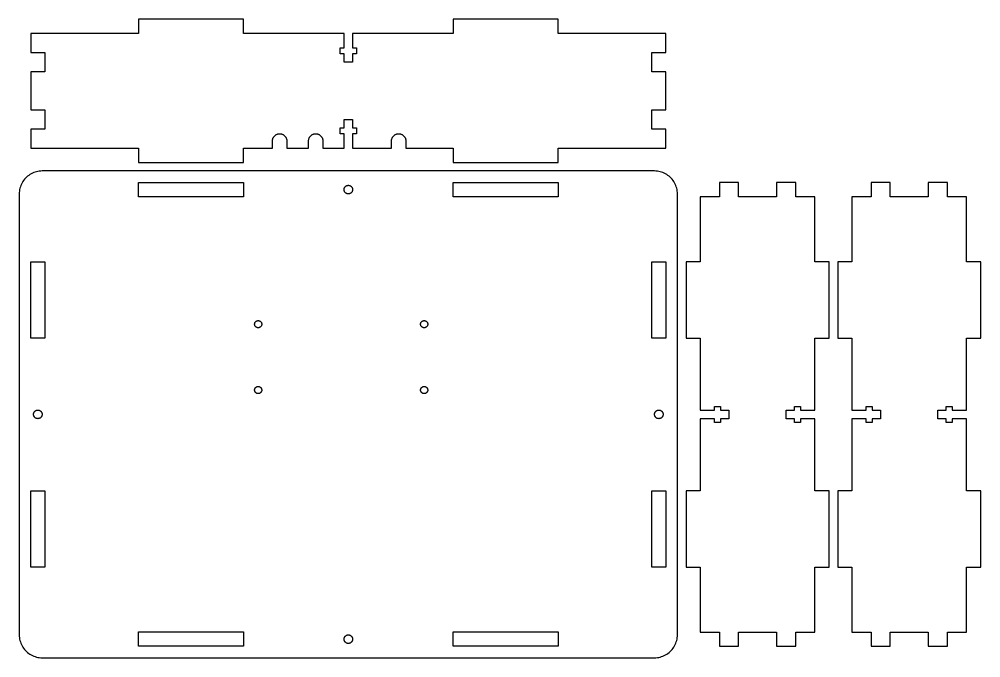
# Model space of a CAD drawing. Header units: metres. Extents: x 0 to 569, y 0 to 223.
# Drawn here: x 233 to 569, y 0 to 223 of the extents above; entities that cross this region are included whole.
import ezdxf

# ---------------------------------------------------------------- set-up
doc = ezdxf.new("R2010")
doc.units = ezdxf.units.M

msp = doc.modelspace()

# ---------------------------------------------------------------- linework, layer by layer
for p, q in [((311.333, 223), (274.667, 223)), ((274.667, 223), (274.667, 218.01)), ((311.333, 218.01), (311.333, 223)), ((421.333, 223), (384.667, 223)), ((384.667, 223), (384.667, 218.01)), ((421.333, 218.01), (421.333, 223)), ((274.667, 218.01), (237, 218.01)), ((237, 218.01), (237, 211.333)), ((346.5, 218.01), (311.333, 218.01)), ((346.5, 213), (346.5, 218.01)), ((384.667, 218.01), (349.5, 218.01)), ((349.5, 218.01), (349.5, 213)), ((459, 218.01), (421.333, 218.01)), ((459, 211.333), (459, 218.01)), ((345.2, 210.9), (345.2, 213)), ((345.2, 213), (346.5, 213)), ((349.5, 213), (350.8, 213)), ((350.8, 213), (350.8, 210.9)), ((237, 211.333), (241.99, 211.333)), ((241.99, 211.333), (241.99, 204.667)), ((346.5, 210.9), (345.2, 210.9)), ((346.5, 208), (346.5, 210.9)), ((350.8, 210.9), (349.5, 210.9)), ((349.5, 210.9), (349.5, 208)), ((454.01, 204.667), (454.01, 211.333)), ((454.01, 211.333), (459, 211.333)), ((349.5, 208), (346.5, 208)), ((241.99, 204.667), (237, 204.667)), ((237, 204.667), (237, 191.333)), ((459, 204.667), (454.01, 204.667)), ((459, 191.333), (459, 204.667)), ((237, 191.333), (241.99, 191.333)), ((241.99, 191.333), (241.99, 184.667)), ((454.01, 184.667), (454.01, 191.333)), ((454.01, 191.333), (459, 191.333)), ((345.2, 183), (345.2, 185.1)), ((345.2, 185.1), (346.5, 185.1)), ((346.5, 185.1), (346.5, 188)), ((346.5, 188), (349.5, 188)), ((349.5, 188), (349.5, 185.1)), ((349.5, 185.1), (350.8, 185.1)), ((350.8, 185.1), (350.8, 183)), ((241.99, 184.667), (237, 184.667)), ((237, 184.667), (237, 177.99)), ((321.676, 181.42), (321.738, 181.564)), ((321.738, 181.564), (321.809, 181.704)), ((321.809, 181.704), (321.889, 181.84)), ((321.889, 181.84), (321.977, 181.969)), ((321.977, 181.969), (322.074, 182.094)), ((322.074, 182.094), (322.178, 182.211)), ((322.178, 182.211), (322.289, 182.322)), ((322.289, 182.322), (322.406, 182.426)), ((322.406, 182.426), (322.531, 182.523)), ((322.531, 182.523), (322.66, 182.611)), ((322.66, 182.611), (322.796, 182.691)), ((322.796, 182.691), (322.936, 182.762)), ((322.936, 182.762), (323.08, 182.824)), ((323.08, 182.824), (323.227, 182.878)), ((323.227, 182.878), (323.378, 182.921)), ((323.378, 182.921), (323.532, 182.956)), ((323.532, 182.956), (323.687, 182.98)), ((323.687, 182.98), (323.843, 182.995)), ((323.843, 182.995), (324, 183)), ((324, 183), (324.157, 182.995)), ((324.157, 182.995), (324.313, 182.98)), ((324.313, 182.98), (324.468, 182.956)), ((324.468, 182.956), (324.622, 182.921)), ((324.622, 182.921), (324.773, 182.878)), ((324.773, 182.878), (324.92, 182.824)), ((324.92, 182.824), (325.064, 182.762)), ((325.064, 182.762), (325.204, 182.691)), ((325.204, 182.691), (325.34, 182.611)), ((325.34, 182.611), (325.469, 182.523)), ((325.469, 182.523), (325.594, 182.426)), ((325.594, 182.426), (325.711, 182.322)), ((325.711, 182.322), (325.822, 182.211)), ((325.822, 182.211), (325.926, 182.094)), ((325.926, 182.094), (326.023, 181.969)), ((326.023, 181.969), (326.111, 181.84)), ((326.111, 181.84), (326.191, 181.704)), ((326.191, 181.704), (326.262, 181.564)), ((326.262, 181.564), (326.324, 181.42)), ((334.276, 181.42), (334.338, 181.564)), ((334.338, 181.564), (334.409, 181.704)), ((334.409, 181.704), (334.489, 181.84)), ((334.489, 181.84), (334.577, 181.969)), ((334.577, 181.969), (334.674, 182.094)), ((334.674, 182.094), (334.778, 182.211)), ((334.778, 182.211), (334.889, 182.322)), ((334.889, 182.322), (335.006, 182.426)), ((335.006, 182.426), (335.131, 182.523)), ((335.131, 182.523), (335.26, 182.611)), ((335.26, 182.611), (335.396, 182.691)), ((335.396, 182.691), (335.536, 182.762)), ((335.536, 182.762), (335.68, 182.824)), ((335.68, 182.824), (335.827, 182.878)), ((335.827, 182.878), (335.978, 182.921)), ((335.978, 182.921), (336.132, 182.956)), ((336.132, 182.956), (336.287, 182.98)), ((336.287, 182.98), (336.443, 182.995)), ((336.443, 182.995), (336.6, 183)), ((336.6, 183), (336.757, 182.995)), ((336.757, 182.995), (336.913, 182.98)), ((336.913, 182.98), (337.068, 182.956)), ((337.068, 182.956), (337.222, 182.921)), ((337.222, 182.921), (337.373, 182.878)), ((337.373, 182.878), (337.52, 182.824)), ((337.52, 182.824), (337.664, 182.762)), ((337.664, 182.762), (337.804, 182.691)), ((337.804, 182.691), (337.94, 182.611)), ((337.94, 182.611), (338.069, 182.523)), ((338.069, 182.523), (338.194, 182.426)), ((338.194, 182.426), (338.311, 182.322)), ((338.311, 182.322), (338.422, 182.211)), ((338.422, 182.211), (338.526, 182.094)), ((338.526, 182.094), (338.623, 181.969)), ((338.623, 181.969), (338.711, 181.84)), ((338.711, 181.84), (338.791, 181.704)), ((338.791, 181.704), (338.862, 181.564)), ((338.862, 181.564), (338.924, 181.42)), ((346.5, 183), (345.2, 183)), ((346.5, 177.99), (346.5, 183)), ((350.8, 183), (349.5, 183)), ((349.5, 183), (349.5, 177.99)), ((363.276, 181.42), (363.338, 181.564)), ((363.338, 181.564), (363.409, 181.704)), ((363.409, 181.704), (363.489, 181.84)), ((363.489, 181.84), (363.577, 181.969)), ((363.577, 181.969), (363.674, 182.094)), ((363.674, 182.094), (363.778, 182.211)), ((363.778, 182.211), (363.889, 182.322)), ((363.889, 182.322), (364.006, 182.426)), ((364.006, 182.426), (364.131, 182.523)), ((364.131, 182.523), (364.26, 182.611)), ((364.26, 182.611), (364.396, 182.691)), ((364.396, 182.691), (364.536, 182.762)), ((364.536, 182.762), (364.68, 182.824)), ((364.68, 182.824), (364.827, 182.878)), ((364.827, 182.878), (364.978, 182.921)), ((364.978, 182.921), (365.132, 182.956)), ((365.132, 182.956), (365.287, 182.98)), ((365.287, 182.98), (365.443, 182.995)), ((365.443, 182.995), (365.6, 183)), ((365.6, 183), (365.757, 182.995)), ((365.757, 182.995), (365.913, 182.98)), ((365.913, 182.98), (366.068, 182.956)), ((366.068, 182.956), (366.222, 182.921)), ((366.222, 182.921), (366.373, 182.878)), ((366.373, 182.878), (366.52, 182.824)), ((366.52, 182.824), (366.664, 182.762)), ((366.664, 182.762), (366.804, 182.691)), ((366.804, 182.691), (366.94, 182.611)), ((366.94, 182.611), (367.069, 182.523)), ((367.069, 182.523), (367.194, 182.426)), ((367.194, 182.426), (367.311, 182.322)), ((367.311, 182.322), (367.422, 182.211)), ((367.422, 182.211), (367.526, 182.094)), ((367.526, 182.094), (367.623, 181.969)), ((367.623, 181.969), (367.711, 181.84)), ((367.711, 181.84), (367.791, 181.704)), ((367.791, 181.704), (367.862, 181.564)), ((367.862, 181.564), (367.924, 181.42)), ((459, 184.667), (454.01, 184.667)), ((459, 177.99), (459, 184.667)), ((321.5, 180.5), (321.505, 180.657)), ((321.5, 177.99), (321.5, 180.5)), ((321.505, 180.657), (321.52, 180.813)), ((321.52, 180.813), (321.544, 180.968)), ((321.544, 180.968), (321.579, 181.122)), ((321.579, 181.122), (321.622, 181.273)), ((321.622, 181.273), (321.676, 181.42)), ((326.324, 181.42), (326.378, 181.273)), ((326.378, 181.273), (326.421, 181.122)), ((326.421, 181.122), (326.456, 180.968)), ((326.456, 180.968), (326.48, 180.813)), ((326.48, 180.813), (326.495, 180.657)), ((326.495, 180.657), (326.5, 180.5)), ((326.5, 180.5), (326.5, 177.99)), ((334.1, 180.5), (334.105, 180.657)), ((334.1, 177.99), (334.1, 180.5)), ((334.105, 180.657), (334.12, 180.813)), ((334.12, 180.813), (334.144, 180.968)), ((334.144, 180.968), (334.179, 181.122)), ((334.179, 181.122), (334.222, 181.273)), ((334.222, 181.273), (334.276, 181.42)), ((338.924, 181.42), (338.978, 181.273)), ((338.978, 181.273), (339.021, 181.122)), ((339.021, 181.122), (339.056, 180.968)), ((339.056, 180.968), (339.08, 180.813)), ((339.08, 180.813), (339.095, 180.657)), ((339.095, 180.657), (339.1, 180.5)), ((339.1, 180.5), (339.1, 177.99)), ((363.1, 180.5), (363.105, 180.657)), ((363.1, 177.99), (363.1, 180.5)), ((363.105, 180.657), (363.12, 180.813)), ((363.12, 180.813), (363.144, 180.968)), ((363.144, 180.968), (363.179, 181.122)), ((363.179, 181.122), (363.222, 181.273)), ((363.222, 181.273), (363.276, 181.42)), ((367.924, 181.42), (367.978, 181.273)), ((367.978, 181.273), (368.021, 181.122)), ((368.021, 181.122), (368.056, 180.968)), ((368.056, 180.968), (368.08, 180.813)), ((368.08, 180.813), (368.095, 180.657)), ((368.095, 180.657), (368.1, 180.5)), ((368.1, 180.5), (368.1, 177.99)), ((237, 177.99), (274.667, 177.99)), ((274.667, 177.99), (274.667, 173)), ((311.333, 177.99), (321.5, 177.99)), ((311.333, 173), (311.333, 177.99)), ((326.5, 177.99), (334.1, 177.99)), ((339.1, 177.99), (346.5, 177.99)), ((349.5, 177.99), (363.1, 177.99)), ((368.1, 177.99), (384.667, 177.99)), ((384.667, 177.99), (384.667, 173)), ((421.333, 173), (421.333, 177.99)), ((421.333, 177.99), (459, 177.99)), ((274.667, 173), (311.333, 173)), ((384.667, 173), (421.333, 173)), ((235.901, 168.164), (235.524, 167.832)), ((236.298, 168.472), (235.901, 168.164)), ((236.713, 168.755), (236.298, 168.472)), ((237.146, 169.01), (236.713, 168.755)), ((237.594, 169.239), (237.146, 169.01)), ((238.055, 169.438), (237.594, 169.239)), ((238.528, 169.608), (238.055, 169.438)), ((239.01, 169.749), (238.528, 169.608)), ((239.501, 169.858), (239.01, 169.749)), ((239.997, 169.937), (239.501, 169.858)), ((240.498, 169.984), (239.997, 169.937)), ((241, 170), (240.498, 169.984)), ((455, 170), (241, 170)), ((455.502, 169.984), (455, 170)), ((456.003, 169.937), (455.502, 169.984)), ((456.499, 169.858), (456.003, 169.937)), ((456.99, 169.749), (456.499, 169.858)), ((457.472, 169.608), (456.99, 169.749)), ((457.945, 169.438), (457.472, 169.608)), ((458.406, 169.239), (457.945, 169.438)), ((458.854, 169.01), (458.406, 169.239)), ((459.287, 168.755), (458.854, 169.01)), ((459.702, 168.472), (459.287, 168.755)), ((460.099, 168.164), (459.702, 168.472)), ((460.476, 167.832), (460.099, 168.164)), ((233.562, 164.945), (233.392, 164.472)), ((233.761, 165.406), (233.562, 164.945)), ((233.99, 165.854), (233.761, 165.406)), ((234.245, 166.287), (233.99, 165.854)), ((234.528, 166.702), (234.245, 166.287)), ((234.836, 167.099), (234.528, 166.702)), ((235.168, 167.476), (234.836, 167.099)), ((235.524, 167.832), (235.168, 167.476)), ((274.667, 161), (274.667, 166)), ((274.667, 166), (311.333, 166)), ((311.333, 166), (311.333, 161)), ((346.973, 164.593), (347.044, 164.656)), ((347.044, 164.656), (347.118, 164.714)), ((347.118, 164.714), (347.196, 164.766)), ((347.196, 164.766), (347.277, 164.814)), ((347.277, 164.814), (347.361, 164.857)), ((347.361, 164.857), (347.448, 164.895)), ((347.448, 164.895), (347.536, 164.927)), ((347.536, 164.927), (347.627, 164.953)), ((347.627, 164.953), (347.719, 164.973)), ((347.719, 164.973), (347.812, 164.988)), ((347.812, 164.988), (347.906, 164.997)), ((347.906, 164.997), (348, 165)), ((348, 165), (348.094, 164.997)), ((348.094, 164.997), (348.188, 164.988)), ((348.188, 164.988), (348.281, 164.973)), ((348.281, 164.973), (348.373, 164.953)), ((348.373, 164.953), (348.464, 164.927)), ((348.464, 164.927), (348.552, 164.895)), ((348.552, 164.895), (348.639, 164.857)), ((348.639, 164.857), (348.723, 164.814)), ((348.723, 164.814), (348.804, 164.766)), ((348.804, 164.766), (348.882, 164.714)), ((348.882, 164.714), (348.956, 164.656)), ((348.956, 164.656), (349.027, 164.593)), ((384.667, 161), (384.667, 166)), ((384.667, 166), (421.333, 166)), ((421.333, 166), (421.333, 161)), ((460.832, 167.476), (460.476, 167.832)), ((461.164, 167.099), (460.832, 167.476)), ((461.472, 166.702), (461.164, 167.099)), ((461.755, 166.287), (461.472, 166.702)), ((462.01, 165.854), (461.755, 166.287)), ((462.239, 165.406), (462.01, 165.854)), ((462.438, 164.945), (462.239, 165.406)), ((462.608, 164.472), (462.438, 164.945)), ((484.333, 166), (477.667, 166)), ((477.667, 166), (477.667, 161.01)), ((484.333, 161.01), (484.333, 166)), ((504.333, 166), (497.667, 166)), ((497.667, 166), (497.667, 161.01)), ((504.333, 161.01), (504.333, 166)), ((537.333, 166), (530.667, 166)), ((530.667, 166), (530.667, 161.01)), ((537.333, 161.01), (537.333, 166)), ((557.333, 166), (550.667, 166)), ((550.667, 166), (550.667, 161.01)), ((557.333, 161.01), (557.333, 166)), ((233.016, 162.502), (233, 162)), ((233, 162), (233, 8)), ((233.063, 163.003), (233.016, 162.502)), ((233.142, 163.499), (233.063, 163.003)), ((233.251, 163.99), (233.142, 163.499)), ((233.392, 164.472), (233.251, 163.99)), ((346.5, 163.5), (346.503, 163.594)), ((346.503, 163.406), (346.5, 163.5)), ((346.503, 163.594), (346.512, 163.688)), ((346.512, 163.312), (346.503, 163.406)), ((346.512, 163.688), (346.527, 163.781)), ((346.527, 163.219), (346.512, 163.312)), ((346.527, 163.781), (346.547, 163.873)), ((346.547, 163.127), (346.527, 163.219)), ((346.547, 163.873), (346.573, 163.964)), ((346.573, 163.036), (346.547, 163.127)), ((346.573, 163.964), (346.605, 164.052)), ((346.605, 162.948), (346.573, 163.036)), ((346.605, 164.052), (346.643, 164.139)), ((346.643, 162.861), (346.605, 162.948)), ((346.643, 164.139), (346.686, 164.223)), ((346.686, 162.777), (346.643, 162.861)), ((346.686, 164.223), (346.734, 164.304)), ((346.734, 162.696), (346.686, 162.777)), ((346.734, 164.304), (346.786, 164.382)), ((346.786, 162.618), (346.734, 162.696)), ((346.786, 164.382), (346.844, 164.456)), ((346.844, 162.544), (346.786, 162.618)), ((346.844, 164.456), (346.907, 164.527)), ((346.907, 162.473), (346.844, 162.544)), ((346.907, 164.527), (346.973, 164.593)), ((346.973, 162.407), (346.907, 162.473)), ((347.044, 162.344), (346.973, 162.407)), ((347.118, 162.286), (347.044, 162.344)), ((347.196, 162.234), (347.118, 162.286)), ((347.277, 162.186), (347.196, 162.234)), ((347.361, 162.143), (347.277, 162.186)), ((347.448, 162.105), (347.361, 162.143)), ((347.536, 162.073), (347.448, 162.105)), ((347.627, 162.047), (347.536, 162.073)), ((347.719, 162.027), (347.627, 162.047)), ((347.812, 162.012), (347.719, 162.027)), ((347.906, 162.003), (347.812, 162.012)), ((348, 162), (347.906, 162.003)), ((348.094, 162.003), (348, 162)), ((348.188, 162.012), (348.094, 162.003)), ((348.281, 162.027), (348.188, 162.012)), ((348.373, 162.047), (348.281, 162.027)), ((348.464, 162.073), (348.373, 162.047)), ((348.552, 162.105), (348.464, 162.073)), ((348.639, 162.143), (348.552, 162.105)), ((348.723, 162.186), (348.639, 162.143)), ((348.804, 162.234), (348.723, 162.186)), ((348.882, 162.286), (348.804, 162.234)), ((348.956, 162.344), (348.882, 162.286)), ((349.027, 162.407), (348.956, 162.344)), ((349.027, 164.593), (349.093, 164.527)), ((349.093, 162.473), (349.027, 162.407)), ((349.093, 164.527), (349.156, 164.456)), ((349.156, 162.544), (349.093, 162.473)), ((349.156, 164.456), (349.214, 164.382)), ((349.214, 162.618), (349.156, 162.544)), ((349.214, 164.382), (349.266, 164.304)), ((349.266, 162.696), (349.214, 162.618)), ((349.266, 164.304), (349.314, 164.223)), ((349.314, 162.777), (349.266, 162.696)), ((349.314, 164.223), (349.357, 164.139)), ((349.357, 162.861), (349.314, 162.777)), ((349.357, 164.139), (349.395, 164.052)), ((349.395, 162.948), (349.357, 162.861)), ((349.395, 164.052), (349.427, 163.964)), ((349.427, 163.036), (349.395, 162.948)), ((349.427, 163.964), (349.453, 163.873)), ((349.453, 163.127), (349.427, 163.036)), ((349.453, 163.873), (349.473, 163.781)), ((349.473, 163.219), (349.453, 163.127)), ((349.473, 163.781), (349.488, 163.688)), ((349.488, 163.312), (349.473, 163.219)), ((349.488, 163.688), (349.497, 163.594)), ((349.497, 163.406), (349.488, 163.312)), ((349.497, 163.594), (349.5, 163.5)), ((349.5, 163.5), (349.497, 163.406)), ((462.749, 163.99), (462.608, 164.472)), ((462.858, 163.499), (462.749, 163.99)), ((462.937, 163.003), (462.858, 163.499)), ((462.984, 162.502), (462.937, 163.003)), ((463, 162), (462.984, 162.502)), ((463, 8), (463, 162)), ((311.333, 161), (274.667, 161)), ((421.333, 161), (384.667, 161)), ((477.667, 161.01), (470.99, 161.01)), ((470.99, 161.01), (470.99, 138.333)), ((497.667, 161.01), (484.333, 161.01)), ((511.01, 161.01), (504.333, 161.01)), ((511.01, 138.333), (511.01, 161.01)), ((530.667, 161.01), (523.99, 161.01)), ((523.99, 161.01), (523.99, 138.333)), ((550.667, 161.01), (537.333, 161.01)), ((564.01, 161.01), (557.333, 161.01)), ((564.01, 138.333), (564.01, 161.01)), ((237, 111.667), (237, 138.333)), ((237, 138.333), (242, 138.333)), ((242, 138.333), (242, 111.667)), ((454, 111.667), (454, 138.333)), ((454, 138.333), (459, 138.333)), ((459, 138.333), (459, 111.667)), ((470.99, 138.333), (466, 138.333)), ((466, 138.333), (466, 111.667)), ((516, 138.333), (511.01, 138.333)), ((516, 111.667), (516, 138.333)), ((523.99, 138.333), (519, 138.333)), ((519, 138.333), (519, 111.667)), ((569, 138.333), (564.01, 138.333)), ((569, 111.667), (569, 138.333)), ((315.898, 117.595), (315.968, 117.631)), ((315.968, 117.631), (316.04, 117.662)), ((316.04, 117.662), (316.114, 117.689)), ((316.114, 117.689), (316.189, 117.711)), ((316.189, 117.711), (316.266, 117.728)), ((316.266, 117.728), (316.343, 117.74)), ((316.343, 117.74), (316.422, 117.748)), ((316.422, 117.748), (316.5, 117.75)), ((316.5, 117.75), (316.578, 117.748)), ((316.578, 117.748), (316.657, 117.74)), ((316.657, 117.74), (316.734, 117.728)), ((316.734, 117.728), (316.811, 117.711)), ((316.811, 117.711), (316.886, 117.689)), ((316.886, 117.689), (316.96, 117.662)), ((316.96, 117.662), (317.032, 117.631)), ((317.032, 117.631), (317.102, 117.595)), ((373.898, 117.595), (373.968, 117.631)), ((373.968, 117.631), (374.04, 117.662)), ((374.04, 117.662), (374.114, 117.689)), ((374.114, 117.689), (374.189, 117.711)), ((374.189, 117.711), (374.266, 117.728)), ((374.266, 117.728), (374.343, 117.74)), ((374.343, 117.74), (374.422, 117.748)), ((374.422, 117.748), (374.5, 117.75)), ((374.5, 117.75), (374.578, 117.748)), ((374.578, 117.748), (374.657, 117.74)), ((374.657, 117.74), (374.734, 117.728)), ((374.734, 117.728), (374.811, 117.711)), ((374.811, 117.711), (374.886, 117.689)), ((374.886, 117.689), (374.96, 117.662)), ((374.96, 117.662), (375.032, 117.631)), ((375.032, 117.631), (375.102, 117.595)), ((315.25, 116.5), (315.252, 116.578)), ((315.252, 116.422), (315.25, 116.5)), ((315.252, 116.578), (315.26, 116.657)), ((315.26, 116.343), (315.252, 116.422)), ((315.26, 116.657), (315.272, 116.734)), ((315.272, 116.266), (315.26, 116.343)), ((315.272, 116.734), (315.289, 116.811)), ((315.289, 116.189), (315.272, 116.266)), ((315.289, 116.811), (315.311, 116.886)), ((315.311, 116.114), (315.289, 116.189)), ((315.311, 116.886), (315.338, 116.96)), ((315.338, 116.04), (315.311, 116.114)), ((315.338, 116.96), (315.369, 117.032)), ((315.369, 115.968), (315.338, 116.04)), ((315.369, 117.032), (315.405, 117.102)), ((315.405, 115.898), (315.369, 115.968)), ((315.405, 117.102), (315.445, 117.17)), ((315.445, 115.83), (315.405, 115.898)), ((315.445, 117.17), (315.489, 117.235)), ((315.489, 115.765), (315.445, 115.83)), ((315.489, 117.235), (315.537, 117.297)), ((315.537, 115.703), (315.489, 115.765)), ((315.537, 117.297), (315.589, 117.356)), ((315.589, 115.644), (315.537, 115.703)), ((315.589, 117.356), (315.644, 117.411)), ((315.644, 115.589), (315.589, 115.644)), ((315.644, 117.411), (315.703, 117.463)), ((315.703, 115.537), (315.644, 115.589)), ((315.703, 117.463), (315.765, 117.511)), ((315.765, 115.489), (315.703, 115.537)), ((315.765, 117.511), (315.83, 117.555)), ((315.83, 115.445), (315.765, 115.489)), ((315.83, 117.555), (315.898, 117.595)), ((315.898, 115.405), (315.83, 115.445)), ((315.968, 115.369), (315.898, 115.405)), ((316.04, 115.338), (315.968, 115.369)), ((316.114, 115.311), (316.04, 115.338)), ((316.189, 115.289), (316.114, 115.311)), ((316.266, 115.272), (316.189, 115.289)), ((316.343, 115.26), (316.266, 115.272)), ((316.422, 115.252), (316.343, 115.26)), ((316.5, 115.25), (316.422, 115.252)), ((316.578, 115.252), (316.5, 115.25)), ((316.657, 115.26), (316.578, 115.252)), ((316.734, 115.272), (316.657, 115.26)), ((316.811, 115.289), (316.734, 115.272)), ((316.886, 115.311), (316.811, 115.289)), ((316.96, 115.338), (316.886, 115.311)), ((317.032, 115.369), (316.96, 115.338)), ((317.102, 115.405), (317.032, 115.369)), ((317.102, 117.595), (317.17, 117.555)), ((317.17, 115.445), (317.102, 115.405)), ((317.17, 117.555), (317.235, 117.511)), ((317.235, 115.489), (317.17, 115.445)), ((317.235, 117.511), (317.297, 117.463)), ((317.297, 115.537), (317.235, 115.489)), ((317.297, 117.463), (317.356, 117.411)), ((317.356, 115.589), (317.297, 115.537)), ((317.356, 117.411), (317.411, 117.356)), ((317.411, 115.644), (317.356, 115.589)), ((317.411, 117.356), (317.463, 117.297)), ((317.463, 115.703), (317.411, 115.644)), ((317.463, 117.297), (317.511, 117.235)), ((317.511, 115.765), (317.463, 115.703)), ((317.511, 117.235), (317.555, 117.17)), ((317.555, 115.83), (317.511, 115.765)), ((317.555, 117.17), (317.595, 117.102)), ((317.595, 115.898), (317.555, 115.83)), ((317.595, 117.102), (317.631, 117.032)), ((317.631, 115.968), (317.595, 115.898)), ((317.631, 117.032), (317.662, 116.96)), ((317.662, 116.04), (317.631, 115.968)), ((317.662, 116.96), (317.689, 116.886)), ((317.689, 116.114), (317.662, 116.04)), ((317.689, 116.886), (317.711, 116.811)), ((317.711, 116.189), (317.689, 116.114)), ((317.711, 116.811), (317.728, 116.734)), ((317.728, 116.266), (317.711, 116.189)), ((317.728, 116.734), (317.74, 116.657)), ((317.74, 116.343), (317.728, 116.266)), ((317.74, 116.657), (317.748, 116.578)), ((317.748, 116.422), (317.74, 116.343)), ((317.748, 116.578), (317.75, 116.5)), ((317.75, 116.5), (317.748, 116.422)), ((373.25, 116.5), (373.252, 116.578)), ((373.252, 116.422), (373.25, 116.5)), ((373.252, 116.578), (373.26, 116.657)), ((373.26, 116.343), (373.252, 116.422)), ((373.26, 116.657), (373.272, 116.734)), ((373.272, 116.266), (373.26, 116.343)), ((373.272, 116.734), (373.289, 116.811)), ((373.289, 116.189), (373.272, 116.266)), ((373.289, 116.811), (373.311, 116.886)), ((373.311, 116.114), (373.289, 116.189)), ((373.311, 116.886), (373.338, 116.96)), ((373.338, 116.04), (373.311, 116.114)), ((373.338, 116.96), (373.369, 117.032)), ((373.369, 115.968), (373.338, 116.04)), ((373.369, 117.032), (373.405, 117.102)), ((373.405, 115.898), (373.369, 115.968)), ((373.405, 117.102), (373.445, 117.17)), ((373.445, 115.83), (373.405, 115.898)), ((373.445, 117.17), (373.489, 117.235)), ((373.489, 115.765), (373.445, 115.83)), ((373.489, 117.235), (373.537, 117.297)), ((373.537, 115.703), (373.489, 115.765)), ((373.537, 117.297), (373.589, 117.356)), ((373.589, 115.644), (373.537, 115.703)), ((373.589, 117.356), (373.644, 117.411)), ((373.644, 115.589), (373.589, 115.644)), ((373.644, 117.411), (373.703, 117.463)), ((373.703, 115.537), (373.644, 115.589)), ((373.703, 117.463), (373.765, 117.511)), ((373.765, 115.489), (373.703, 115.537)), ((373.765, 117.511), (373.83, 117.555)), ((373.83, 115.445), (373.765, 115.489)), ((373.83, 117.555), (373.898, 117.595)), ((373.898, 115.405), (373.83, 115.445)), ((373.968, 115.369), (373.898, 115.405)), ((374.04, 115.338), (373.968, 115.369)), ((374.114, 115.311), (374.04, 115.338)), ((374.189, 115.289), (374.114, 115.311)), ((374.266, 115.272), (374.189, 115.289)), ((374.343, 115.26), (374.266, 115.272)), ((374.422, 115.252), (374.343, 115.26)), ((374.5, 115.25), (374.422, 115.252)), ((374.578, 115.252), (374.5, 115.25)), ((374.657, 115.26), (374.578, 115.252)), ((374.734, 115.272), (374.657, 115.26)), ((374.811, 115.289), (374.734, 115.272)), ((374.886, 115.311), (374.811, 115.289)), ((374.96, 115.338), (374.886, 115.311)), ((375.032, 115.369), (374.96, 115.338)), ((375.102, 115.405), (375.032, 115.369)), ((375.102, 117.595), (375.17, 117.555)), ((375.17, 115.445), (375.102, 115.405)), ((375.17, 117.555), (375.235, 117.511)), ((375.235, 115.489), (375.17, 115.445)), ((375.235, 117.511), (375.297, 117.463)), ((375.297, 115.537), (375.235, 115.489)), ((375.297, 117.463), (375.356, 117.411)), ((375.356, 115.589), (375.297, 115.537)), ((375.356, 117.411), (375.411, 117.356)), ((375.411, 115.644), (375.356, 115.589)), ((375.411, 117.356), (375.463, 117.297)), ((375.463, 115.703), (375.411, 115.644)), ((375.463, 117.297), (375.511, 117.235)), ((375.511, 115.765), (375.463, 115.703)), ((375.511, 117.235), (375.555, 117.17)), ((375.555, 115.83), (375.511, 115.765)), ((375.555, 117.17), (375.595, 117.102)), ((375.595, 115.898), (375.555, 115.83)), ((375.595, 117.102), (375.631, 117.032)), ((375.631, 115.968), (375.595, 115.898)), ((375.631, 117.032), (375.662, 116.96)), ((375.662, 116.04), (375.631, 115.968)), ((375.662, 116.96), (375.689, 116.886)), ((375.689, 116.114), (375.662, 116.04)), ((375.689, 116.886), (375.711, 116.811)), ((375.711, 116.189), (375.689, 116.114)), ((375.711, 116.811), (375.728, 116.734)), ((375.728, 116.266), (375.711, 116.189)), ((375.728, 116.734), (375.74, 116.657)), ((375.74, 116.343), (375.728, 116.266)), ((375.74, 116.657), (375.748, 116.578)), ((375.748, 116.422), (375.74, 116.343)), ((375.748, 116.578), (375.75, 116.5)), ((375.75, 116.5), (375.748, 116.422)), ((242, 111.667), (237, 111.667)), ((459, 111.667), (454, 111.667)), ((466, 111.667), (470.99, 111.667)), ((470.99, 111.667), (470.99, 86.5)), ((511.01, 86.5), (511.01, 111.667)), ((511.01, 111.667), (516, 111.667)), ((519, 111.667), (523.99, 111.667)), ((523.99, 111.667), (523.99, 86.5)), ((564.01, 86.5), (564.01, 111.667)), ((564.01, 111.667), (569, 111.667)), ((315.369, 94.0322), (315.405, 94.1022)), ((315.405, 94.1022), (315.445, 94.1698)), ((315.445, 94.1698), (315.489, 94.2347)), ((315.489, 94.2347), (315.537, 94.2968)), ((315.537, 94.2968), (315.589, 94.3557)), ((315.589, 94.3557), (315.644, 94.4112)), ((315.644, 94.4112), (315.703, 94.4631)), ((315.703, 94.4631), (315.765, 94.5113)), ((315.765, 94.5113), (315.83, 94.5554)), ((315.83, 94.5554), (315.898, 94.5954)), ((315.898, 94.5954), (315.968, 94.631)), ((315.968, 94.631), (316.04, 94.6622)), ((316.04, 94.6622), (316.114, 94.6888)), ((316.114, 94.6888), (316.189, 94.7107)), ((316.189, 94.7107), (316.266, 94.7278)), ((316.266, 94.7278), (316.343, 94.7401)), ((316.343, 94.7401), (316.422, 94.7475)), ((316.422, 94.7475), (316.5, 94.75)), ((316.5, 94.75), (316.578, 94.7475)), ((316.578, 94.7475), (316.657, 94.7401)), ((316.657, 94.7401), (316.734, 94.7278)), ((316.734, 94.7278), (316.811, 94.7107)), ((316.811, 94.7107), (316.886, 94.6888)), ((316.886, 94.6888), (316.96, 94.6622)), ((316.96, 94.6622), (317.032, 94.631)), ((317.032, 94.631), (317.102, 94.5954)), ((317.102, 94.5954), (317.17, 94.5554)), ((317.17, 94.5554), (317.235, 94.5113)), ((317.235, 94.5113), (317.297, 94.4631)), ((317.297, 94.4631), (317.356, 94.4112)), ((317.356, 94.4112), (317.411, 94.3557)), ((317.411, 94.3557), (317.463, 94.2968)), ((317.463, 94.2968), (317.511, 94.2347)), ((317.511, 94.2347), (317.555, 94.1698)), ((317.555, 94.1698), (317.595, 94.1022)), ((317.595, 94.1022), (317.631, 94.0322)), ((373.369, 94.0322), (373.405, 94.1022)), ((373.405, 94.1022), (373.445, 94.1698)), ((373.445, 94.1698), (373.489, 94.2347)), ((373.489, 94.2347), (373.537, 94.2968)), ((373.537, 94.2968), (373.589, 94.3557)), ((373.589, 94.3557), (373.644, 94.4112)), ((373.644, 94.4112), (373.703, 94.4631)), ((373.703, 94.4631), (373.765, 94.5113)), ((373.765, 94.5113), (373.83, 94.5554)), ((373.83, 94.5554), (373.898, 94.5954)), ((373.898, 94.5954), (373.968, 94.631)), ((373.968, 94.631), (374.04, 94.6622)), ((374.04, 94.6622), (374.114, 94.6888)), ((374.114, 94.6888), (374.189, 94.7107)), ((374.189, 94.7107), (374.266, 94.7278)), ((374.266, 94.7278), (374.343, 94.7401)), ((374.343, 94.7401), (374.422, 94.7475)), ((374.422, 94.7475), (374.5, 94.75)), ((374.5, 94.75), (374.578, 94.7475)), ((374.578, 94.7475), (374.657, 94.7401)), ((374.657, 94.7401), (374.734, 94.7278)), ((374.734, 94.7278), (374.811, 94.7107)), ((374.811, 94.7107), (374.886, 94.6888)), ((374.886, 94.6888), (374.96, 94.6622)), ((374.96, 94.6622), (375.032, 94.631)), ((375.032, 94.631), (375.102, 94.5954)), ((375.102, 94.5954), (375.17, 94.5554)), ((375.17, 94.5554), (375.235, 94.5113)), ((375.235, 94.5113), (375.297, 94.4631)), ((375.297, 94.4631), (375.356, 94.4112)), ((375.356, 94.4112), (375.411, 94.3557)), ((375.411, 94.3557), (375.463, 94.2968)), ((375.463, 94.2968), (375.511, 94.2347)), ((375.511, 94.2347), (375.555, 94.1698)), ((375.555, 94.1698), (375.595, 94.1022)), ((375.595, 94.1022), (375.631, 94.0322)), ((315.25, 93.5), (315.252, 93.5785)), ((315.252, 93.4215), (315.25, 93.5)), ((315.252, 93.5785), (315.26, 93.6567)), ((315.26, 93.3433), (315.252, 93.4215)), ((315.26, 93.6567), (315.272, 93.7342)), ((315.272, 93.2658), (315.26, 93.3433)), ((315.272, 93.7342), (315.289, 93.8109)), ((315.289, 93.1891), (315.272, 93.2658)), ((315.289, 93.8109), (315.311, 93.8863)), ((315.311, 93.1137), (315.289, 93.1891)), ((315.311, 93.8863), (315.338, 93.9601)), ((315.338, 93.0398), (315.311, 93.1137)), ((315.338, 93.9601), (315.369, 94.0322)), ((315.369, 92.9678), (315.338, 93.0398)), ((315.405, 92.8978), (315.369, 92.9678)), ((315.445, 92.8302), (315.405, 92.8978)), ((315.489, 92.7653), (315.445, 92.8302)), ((315.537, 92.7032), (315.489, 92.7653)), ((315.589, 92.6443), (315.537, 92.7032)), ((315.644, 92.5888), (315.589, 92.6443)), ((315.703, 92.5368), (315.644, 92.5888)), ((315.765, 92.4887), (315.703, 92.5368)), ((315.83, 92.4446), (315.765, 92.4887)), ((315.898, 92.4046), (315.83, 92.4446)), ((315.968, 92.369), (315.898, 92.4046)), ((316.04, 92.3378), (315.968, 92.369)), ((316.114, 92.3112), (316.04, 92.3378)), ((316.189, 92.2893), (316.114, 92.3112)), ((316.266, 92.2721), (316.189, 92.2893)), ((316.343, 92.2598), (316.266, 92.2721)), ((316.422, 92.2525), (316.343, 92.2598)), ((316.5, 92.25), (316.422, 92.2525)), ((316.578, 92.2525), (316.5, 92.25)), ((316.657, 92.2598), (316.578, 92.2525)), ((316.734, 92.2721), (316.657, 92.2598)), ((316.811, 92.2893), (316.734, 92.2721)), ((316.886, 92.3112), (316.811, 92.2893)), ((316.96, 92.3378), (316.886, 92.3112)), ((317.032, 92.369), (316.96, 92.3378)), ((317.102, 92.4046), (317.032, 92.369)), ((317.17, 92.4446), (317.102, 92.4046)), ((317.235, 92.4887), (317.17, 92.4446)), ((317.297, 92.5368), (317.235, 92.4887)), ((317.356, 92.5888), (317.297, 92.5368)), ((317.411, 92.6443), (317.356, 92.5888)), ((317.463, 92.7032), (317.411, 92.6443)), ((317.511, 92.7653), (317.463, 92.7032)), ((317.555, 92.8302), (317.511, 92.7653)), ((317.595, 92.8978), (317.555, 92.8302)), ((317.631, 92.9678), (317.595, 92.8978)), ((317.631, 94.0322), (317.662, 93.9601)), ((317.662, 93.0398), (317.631, 92.9678)), ((317.662, 93.9601), (317.689, 93.8863)), ((317.689, 93.1137), (317.662, 93.0398)), ((317.689, 93.8863), (317.711, 93.8109)), ((317.711, 93.1891), (317.689, 93.1137)), ((317.711, 93.8109), (317.728, 93.7342)), ((317.728, 93.2658), (317.711, 93.1891)), ((317.728, 93.7342), (317.74, 93.6567)), ((317.74, 93.3433), (317.728, 93.2658)), ((317.74, 93.6567), (317.748, 93.5785)), ((317.748, 93.4215), (317.74, 93.3433)), ((317.748, 93.5785), (317.75, 93.5)), ((317.75, 93.5), (317.748, 93.4215)), ((373.25, 93.5), (373.252, 93.5785)), ((373.252, 93.4215), (373.25, 93.5)), ((373.252, 93.5785), (373.26, 93.6567)), ((373.26, 93.3433), (373.252, 93.4215)), ((373.26, 93.6567), (373.272, 93.7342)), ((373.272, 93.2658), (373.26, 93.3433)), ((373.272, 93.7342), (373.289, 93.8109)), ((373.289, 93.1891), (373.272, 93.2658)), ((373.289, 93.8109), (373.311, 93.8863)), ((373.311, 93.1137), (373.289, 93.1891)), ((373.311, 93.8863), (373.338, 93.9601)), ((373.338, 93.0398), (373.311, 93.1137)), ((373.338, 93.9601), (373.369, 94.0322)), ((373.369, 92.9678), (373.338, 93.0398)), ((373.405, 92.8978), (373.369, 92.9678)), ((373.445, 92.8302), (373.405, 92.8978)), ((373.489, 92.7653), (373.445, 92.8302)), ((373.537, 92.7032), (373.489, 92.7653)), ((373.589, 92.6443), (373.537, 92.7032)), ((373.644, 92.5888), (373.589, 92.6443)), ((373.703, 92.5368), (373.644, 92.5888)), ((373.765, 92.4887), (373.703, 92.5368)), ((373.83, 92.4446), (373.765, 92.4887)), ((373.898, 92.4046), (373.83, 92.4446)), ((373.968, 92.369), (373.898, 92.4046)), ((374.04, 92.3378), (373.968, 92.369)), ((374.114, 92.3112), (374.04, 92.3378)), ((374.189, 92.2893), (374.114, 92.3112)), ((374.266, 92.2721), (374.189, 92.2893)), ((374.343, 92.2598), (374.266, 92.2721)), ((374.422, 92.2525), (374.343, 92.2598)), ((374.5, 92.25), (374.422, 92.2525)), ((374.578, 92.2525), (374.5, 92.25)), ((374.657, 92.2598), (374.578, 92.2525)), ((374.734, 92.2721), (374.657, 92.2598)), ((374.811, 92.2893), (374.734, 92.2721)), ((374.886, 92.3112), (374.811, 92.2893)), ((374.96, 92.3378), (374.886, 92.3112)), ((375.032, 92.369), (374.96, 92.3378)), ((375.102, 92.4046), (375.032, 92.369)), ((375.17, 92.4446), (375.102, 92.4046)), ((375.235, 92.4887), (375.17, 92.4446)), ((375.297, 92.5368), (375.235, 92.4887)), ((375.356, 92.5888), (375.297, 92.5368)), ((375.411, 92.6443), (375.356, 92.5888)), ((375.463, 92.7032), (375.411, 92.6443)), ((375.511, 92.7653), (375.463, 92.7032)), ((375.555, 92.8302), (375.511, 92.7653)), ((375.595, 92.8978), (375.555, 92.8302)), ((375.631, 92.9678), (375.595, 92.8978)), ((375.631, 94.0322), (375.662, 93.9601)), ((375.662, 93.0398), (375.631, 92.9678)), ((375.662, 93.9601), (375.689, 93.8863)), ((375.689, 93.1137), (375.662, 93.0398)), ((375.689, 93.8863), (375.711, 93.8109)), ((375.711, 93.1891), (375.689, 93.1137)), ((375.711, 93.8109), (375.728, 93.7342)), ((375.728, 93.2658), (375.711, 93.1891)), ((375.728, 93.7342), (375.74, 93.6567)), ((375.74, 93.3433), (375.728, 93.2658)), ((375.74, 93.6567), (375.748, 93.5785)), ((375.748, 93.4215), (375.74, 93.3433)), ((375.748, 93.5785), (375.75, 93.5)), ((375.75, 93.5), (375.748, 93.4215)), ((476, 86.5), (476, 87.8)), ((476, 87.8), (478.1, 87.8)), ((478.1, 87.8), (478.1, 86.5)), ((503.9, 86.5), (503.9, 87.8)), ((503.9, 87.8), (506, 87.8)), ((506, 87.8), (506, 86.5)), ((529, 86.5), (529, 87.8)), ((529, 87.8), (531.1, 87.8)), ((531.1, 87.8), (531.1, 86.5)), ((556.9, 86.5), (556.9, 87.8)), ((556.9, 87.8), (559, 87.8)), ((559, 87.8), (559, 86.5)), ((238, 85), (238.003, 85.0942)), ((238.003, 84.9058), (238, 85)), ((238.003, 85.0942), (238.012, 85.188)), ((238.012, 84.812), (238.003, 84.9058)), ((238.012, 85.188), (238.027, 85.2811)), ((238.027, 84.7189), (238.012, 84.812)), ((238.027, 85.2811), (238.047, 85.373)), ((238.047, 84.627), (238.027, 84.7189)), ((238.047, 85.373), (238.073, 85.4635)), ((238.073, 84.5365), (238.047, 84.627)), ((238.073, 85.4635), (238.105, 85.5522)), ((238.105, 84.4478), (238.073, 84.5365)), ((238.105, 85.5522), (238.143, 85.6387)), ((238.143, 84.3613), (238.105, 84.4478)), ((238.143, 85.6387), (238.186, 85.7226)), ((238.186, 84.2774), (238.143, 84.3613)), ((238.186, 85.7226), (238.234, 85.8037)), ((238.234, 84.1963), (238.186, 84.2774)), ((238.234, 85.8037), (238.286, 85.8817)), ((238.286, 84.1183), (238.234, 84.1963)), ((238.286, 85.8817), (238.344, 85.9561)), ((238.344, 84.0439), (238.286, 84.1183)), ((238.344, 85.9561), (238.407, 86.0268)), ((238.407, 83.9732), (238.344, 84.0439)), ((238.407, 86.0268), (238.473, 86.0934)), ((238.473, 86.0934), (238.544, 86.1558)), ((238.544, 86.1558), (238.618, 86.2135)), ((238.618, 86.2135), (238.696, 86.2665)), ((238.696, 86.2665), (238.777, 86.3145)), ((238.777, 86.3145), (238.861, 86.3572)), ((238.861, 86.3572), (238.948, 86.3947)), ((238.948, 86.3947), (239.036, 86.4266)), ((239.036, 86.4266), (239.127, 86.4529)), ((239.127, 86.4529), (239.219, 86.4734)), ((239.219, 86.4734), (239.312, 86.4882)), ((239.312, 86.4882), (239.406, 86.497)), ((239.406, 86.497), (239.5, 86.5)), ((239.5, 86.5), (239.594, 86.497)), ((239.594, 86.497), (239.688, 86.4882)), ((239.688, 86.4882), (239.781, 86.4734)), ((239.781, 86.4734), (239.873, 86.4529)), ((239.873, 86.4529), (239.964, 86.4266)), ((239.964, 86.4266), (240.052, 86.3947)), ((240.052, 86.3947), (240.139, 86.3572)), ((240.139, 86.3572), (240.223, 86.3145)), ((240.223, 86.3145), (240.304, 86.2665)), ((240.304, 86.2665), (240.382, 86.2135)), ((240.382, 86.2135), (240.456, 86.1558)), ((240.456, 86.1558), (240.527, 86.0934)), ((240.527, 86.0934), (240.593, 86.0268)), ((240.593, 86.0268), (240.656, 85.9561)), ((240.656, 84.0439), (240.593, 83.9732)), ((240.656, 85.9561), (240.714, 85.8817)), ((240.714, 84.1183), (240.656, 84.0439)), ((240.714, 85.8817), (240.766, 85.8037)), ((240.766, 84.1963), (240.714, 84.1183)), ((240.766, 85.8037), (240.814, 85.7226)), ((240.814, 84.2774), (240.766, 84.1963)), ((240.814, 85.7226), (240.857, 85.6387)), ((240.857, 84.3613), (240.814, 84.2774)), ((240.857, 85.6387), (240.895, 85.5522)), ((240.895, 84.4478), (240.857, 84.3613)), ((240.895, 85.5522), (240.927, 85.4635)), ((240.927, 84.5365), (240.895, 84.4478)), ((240.927, 85.4635), (240.953, 85.373)), ((240.953, 84.627), (240.927, 84.5365)), ((240.953, 85.373), (240.973, 85.2811)), ((240.973, 84.7189), (240.953, 84.627)), ((240.973, 85.2811), (240.988, 85.188)), ((240.988, 84.812), (240.973, 84.7189)), ((240.988, 85.188), (240.997, 85.0942)), ((240.997, 84.9058), (240.988, 84.812)), ((240.997, 85.0942), (241, 85)), ((241, 85), (240.997, 84.9058)), ((455, 85), (455.003, 85.0942)), ((455.003, 84.9058), (455, 85)), ((455.003, 85.0942), (455.012, 85.188)), ((455.012, 84.812), (455.003, 84.9058)), ((455.012, 85.188), (455.027, 85.2811)), ((455.027, 84.7189), (455.012, 84.812)), ((455.027, 85.2811), (455.047, 85.373)), ((455.047, 84.627), (455.027, 84.7189)), ((455.047, 85.373), (455.073, 85.4635)), ((455.073, 84.5365), (455.047, 84.627)), ((455.073, 85.4635), (455.105, 85.5522)), ((455.105, 84.4478), (455.073, 84.5365)), ((455.105, 85.5522), (455.143, 85.6387)), ((455.143, 84.3613), (455.105, 84.4478)), ((455.143, 85.6387), (455.186, 85.7226)), ((455.186, 84.2774), (455.143, 84.3613)), ((455.186, 85.7226), (455.234, 85.8037)), ((455.234, 84.1963), (455.186, 84.2774)), ((455.234, 85.8037), (455.286, 85.8817)), ((455.286, 84.1183), (455.234, 84.1963)), ((455.286, 85.8817), (455.344, 85.9561)), ((455.344, 84.0439), (455.286, 84.1183)), ((455.344, 85.9561), (455.407, 86.0268)), ((455.407, 83.9732), (455.344, 84.0439)), ((455.407, 86.0268), (455.473, 86.0934)), ((455.473, 86.0934), (455.544, 86.1558)), ((455.544, 86.1558), (455.618, 86.2135)), ((455.618, 86.2135), (455.696, 86.2665)), ((455.696, 86.2665), (455.777, 86.3145)), ((455.777, 86.3145), (455.861, 86.3572)), ((455.861, 86.3572), (455.948, 86.3947)), ((455.948, 86.3947), (456.036, 86.4266)), ((456.036, 86.4266), (456.127, 86.4529)), ((456.127, 86.4529), (456.219, 86.4734)), ((456.219, 86.4734), (456.312, 86.4882)), ((456.312, 86.4882), (456.406, 86.497)), ((456.406, 86.497), (456.5, 86.5)), ((456.5, 86.5), (456.594, 86.497)), ((456.594, 86.497), (456.688, 86.4882)), ((456.688, 86.4882), (456.781, 86.4734)), ((456.781, 86.4734), (456.873, 86.4529)), ((456.873, 86.4529), (456.964, 86.4266)), ((456.964, 86.4266), (457.052, 86.3947)), ((457.052, 86.3947), (457.139, 86.3572)), ((457.139, 86.3572), (457.223, 86.3145)), ((457.223, 86.3145), (457.304, 86.2665)), ((457.304, 86.2665), (457.382, 86.2135)), ((457.382, 86.2135), (457.456, 86.1558)), ((457.456, 86.1558), (457.527, 86.0934)), ((457.527, 86.0934), (457.593, 86.0268)), ((457.593, 86.0268), (457.656, 85.9561)), ((457.656, 84.0439), (457.593, 83.9732)), ((457.656, 85.9561), (457.714, 85.8817)), ((457.714, 84.1183), (457.656, 84.0439)), ((457.714, 85.8817), (457.766, 85.8037)), ((457.766, 84.1963), (457.714, 84.1183)), ((457.766, 85.8037), (457.814, 85.7226)), ((457.814, 84.2774), (457.766, 84.1963)), ((457.814, 85.7226), (457.857, 85.6387)), ((457.857, 84.3613), (457.814, 84.2774)), ((457.857, 85.6387), (457.895, 85.5522)), ((457.895, 84.4478), (457.857, 84.3613)), ((457.895, 85.5522), (457.927, 85.4635)), ((457.927, 84.5365), (457.895, 84.4478)), ((457.927, 85.4635), (457.953, 85.373)), ((457.953, 84.627), (457.927, 84.5365)), ((457.953, 85.373), (457.973, 85.2811)), ((457.973, 84.7189), (457.953, 84.627)), ((457.973, 85.2811), (457.988, 85.188)), ((457.988, 84.812), (457.973, 84.7189)), ((457.988, 85.188), (457.997, 85.0942)), ((457.997, 84.9058), (457.988, 84.812)), ((457.997, 85.0942), (458, 85)), ((458, 85), (457.997, 84.9058)), ((470.99, 86.5), (476, 86.5)), ((478.1, 86.5), (481, 86.5)), ((481, 86.5), (481, 83.5)), ((501, 83.5), (501, 86.5)), ((501, 86.5), (503.9, 86.5)), ((506, 86.5), (511.01, 86.5)), ((523.99, 86.5), (529, 86.5)), ((531.1, 86.5), (534, 86.5)), ((534, 86.5), (534, 83.5)), ((554, 83.5), (554, 86.5)), ((554, 86.5), (556.9, 86.5)), ((559, 86.5), (564.01, 86.5)), ((238.473, 83.9065), (238.407, 83.9732)), ((238.544, 83.8442), (238.473, 83.9065)), ((238.618, 83.7865), (238.544, 83.8442)), ((238.696, 83.7335), (238.618, 83.7865)), ((238.777, 83.6855), (238.696, 83.7335)), ((238.861, 83.6427), (238.777, 83.6855)), ((238.948, 83.6053), (238.861, 83.6427)), ((239.036, 83.5734), (238.948, 83.6053)), ((239.127, 83.5471), (239.036, 83.5734)), ((239.219, 83.5266), (239.127, 83.5471)), ((239.312, 83.5118), (239.219, 83.5266)), ((239.406, 83.5029), (239.312, 83.5118)), ((239.5, 83.5), (239.406, 83.5029)), ((239.594, 83.5029), (239.5, 83.5)), ((239.688, 83.5118), (239.594, 83.5029)), ((239.781, 83.5266), (239.688, 83.5118)), ((239.873, 83.5471), (239.781, 83.5266)), ((239.964, 83.5734), (239.873, 83.5471)), ((240.052, 83.6053), (239.964, 83.5734)), ((240.139, 83.6427), (240.052, 83.6053)), ((240.223, 83.6855), (240.139, 83.6427)), ((240.304, 83.7335), (240.223, 83.6855)), ((240.382, 83.7865), (240.304, 83.7335)), ((240.456, 83.8442), (240.382, 83.7865)), ((240.527, 83.9065), (240.456, 83.8442)), ((240.593, 83.9732), (240.527, 83.9065)), ((455.473, 83.9065), (455.407, 83.9732)), ((455.544, 83.8442), (455.473, 83.9065)), ((455.618, 83.7865), (455.544, 83.8442)), ((455.696, 83.7335), (455.618, 83.7865)), ((455.777, 83.6855), (455.696, 83.7335)), ((455.861, 83.6427), (455.777, 83.6855)), ((455.948, 83.6053), (455.861, 83.6427)), ((456.036, 83.5734), (455.948, 83.6053)), ((456.127, 83.5471), (456.036, 83.5734)), ((456.219, 83.5266), (456.127, 83.5471)), ((456.312, 83.5118), (456.219, 83.5266)), ((456.406, 83.5029), (456.312, 83.5118)), ((456.5, 83.5), (456.406, 83.5029)), ((456.594, 83.5029), (456.5, 83.5)), ((456.688, 83.5118), (456.594, 83.5029)), ((456.781, 83.5266), (456.688, 83.5118)), ((456.873, 83.5471), (456.781, 83.5266)), ((456.964, 83.5734), (456.873, 83.5471)), ((457.052, 83.6053), (456.964, 83.5734)), ((457.139, 83.6427), (457.052, 83.6053)), ((457.223, 83.6855), (457.139, 83.6427)), ((457.304, 83.7335), (457.223, 83.6855)), ((457.382, 83.7865), (457.304, 83.7335)), ((457.456, 83.8442), (457.382, 83.7865)), ((457.527, 83.9065), (457.456, 83.8442)), ((457.593, 83.9732), (457.527, 83.9065)), ((476, 83.5), (470.99, 83.5)), ((470.99, 83.5), (470.99, 58.3333)), ((476, 82.2), (476, 83.5)), ((478.1, 82.2), (476, 82.2)), ((481, 83.5), (478.1, 83.5)), ((478.1, 83.5), (478.1, 82.2)), ((503.9, 83.5), (501, 83.5)), ((503.9, 82.2), (503.9, 83.5)), ((506, 82.2), (503.9, 82.2)), ((511.01, 83.5), (506, 83.5)), ((506, 83.5), (506, 82.2)), ((511.01, 58.3333), (511.01, 83.5)), ((529, 83.5), (523.99, 83.5)), ((523.99, 83.5), (523.99, 58.3333)), ((529, 82.2), (529, 83.5)), ((531.1, 82.2), (529, 82.2)), ((534, 83.5), (531.1, 83.5)), ((531.1, 83.5), (531.1, 82.2)), ((556.9, 83.5), (554, 83.5)), ((556.9, 82.2), (556.9, 83.5)), ((559, 82.2), (556.9, 82.2)), ((564.01, 83.5), (559, 83.5)), ((559, 83.5), (559, 82.2)), ((564.01, 58.3333), (564.01, 83.5)), ((237, 31.6667), (237, 58.3333)), ((237, 58.3333), (242, 58.3333)), ((242, 58.3333), (242, 31.6667)), ((454, 31.6667), (454, 58.3333)), ((454, 58.3333), (459, 58.3333)), ((459, 58.3333), (459, 31.6667)), ((470.99, 58.3333), (466, 58.3333)), ((466, 58.3333), (466, 31.6667)), ((516, 58.3333), (511.01, 58.3333)), ((516, 31.6667), (516, 58.3333)), ((523.99, 58.3333), (519, 58.3333)), ((519, 58.3333), (519, 31.6667)), ((569, 58.3333), (564.01, 58.3333)), ((569, 31.6667), (569, 58.3333)), ((242, 31.6667), (237, 31.6667)), ((459, 31.6667), (454, 31.6667)), ((466, 31.6667), (470.99, 31.6667)), ((470.99, 31.6667), (470.99, 8.98999)), ((511.01, 8.98999), (511.01, 31.6667)), ((511.01, 31.6667), (516, 31.6667)), ((519, 31.6667), (523.99, 31.6667)), ((523.99, 31.6667), (523.99, 8.98999)), ((564.01, 8.98999), (564.01, 31.6667)), ((564.01, 31.6667), (569, 31.6667)), ((233, 8), (233.016, 7.49768)), ((233.016, 7.49768), (233.063, 6.99734)), ((233.063, 6.99734), (233.142, 6.50096)), ((274.667, 4), (274.667, 9)), ((274.667, 9), (311.333, 9)), ((311.333, 9), (311.333, 4)), ((346.512, 6.68799), (346.527, 6.78107)), ((346.527, 6.78107), (346.547, 6.87303)), ((346.547, 6.87303), (346.573, 6.96352)), ((346.573, 6.96352), (346.605, 7.05219)), ((346.605, 7.05219), (346.643, 7.13866)), ((346.643, 7.13866), (346.686, 7.22263)), ((346.686, 7.22263), (346.734, 7.30373)), ((346.734, 7.30373), (346.786, 7.38167)), ((346.786, 7.38167), (346.844, 7.45613)), ((346.844, 7.45613), (346.907, 7.52681)), ((346.907, 7.52681), (346.973, 7.59344)), ((346.973, 7.59344), (347.044, 7.65576)), ((347.044, 7.65576), (347.118, 7.71352)), ((347.118, 7.71352), (347.196, 7.76648)), ((347.196, 7.76648), (347.277, 7.81445)), ((347.277, 7.81445), (347.361, 7.85724)), ((347.361, 7.85724), (347.448, 7.89465)), ((347.448, 7.89465), (347.536, 7.92657)), ((347.536, 7.92657), (347.627, 7.95287)), ((347.627, 7.95287), (347.719, 7.97342)), ((347.719, 7.97342), (347.812, 7.98816)), ((347.812, 7.98816), (347.906, 7.99704)), ((347.906, 7.99704), (348, 8)), ((348, 8), (348.094, 7.99704)), ((348.094, 7.99704), (348.188, 7.98816)), ((348.188, 7.98816), (348.281, 7.97342)), ((348.281, 7.97342), (348.373, 7.95287)), ((348.373, 7.95287), (348.464, 7.92657)), ((348.464, 7.92657), (348.552, 7.89465)), ((348.552, 7.89465), (348.639, 7.85724)), ((348.639, 7.85724), (348.723, 7.81445)), ((348.723, 7.81445), (348.804, 7.76648)), ((348.804, 7.76648), (348.882, 7.71352)), ((348.882, 7.71352), (348.956, 7.65576)), ((348.956, 7.65576), (349.027, 7.59344)), ((349.027, 7.59344), (349.093, 7.52681)), ((349.093, 7.52681), (349.156, 7.45613)), ((349.156, 7.45613), (349.214, 7.38167)), ((349.214, 7.38167), (349.266, 7.30373)), ((349.266, 7.30373), (349.314, 7.22263)), ((349.314, 7.22263), (349.357, 7.13866)), ((349.357, 7.13866), (349.395, 7.05219)), ((349.395, 7.05219), (349.427, 6.96352)), ((349.427, 6.96352), (349.453, 6.87303)), ((349.453, 6.87303), (349.473, 6.78107)), ((349.473, 6.78107), (349.488, 6.68799)), ((384.667, 4), (384.667, 9)), ((384.667, 9), (421.333, 9)), ((421.333, 9), (421.333, 4)), ((462.858, 6.50096), (462.937, 6.99734)), ((462.937, 6.99734), (462.984, 7.49768)), ((462.984, 7.49768), (463, 8)), ((470.99, 8.98999), (477.667, 8.98999)), ((477.667, 8.98999), (477.667, 4)), ((484.333, 8.98999), (497.667, 8.98999)), ((484.333, 4), (484.333, 8.98999)), ((497.667, 8.98999), (497.667, 4)), ((504.333, 4), (504.333, 8.98999)), ((504.333, 8.98999), (511.01, 8.98999)), ((523.99, 8.98999), (530.667, 8.98999)), ((530.667, 8.98999), (530.667, 4)), ((537.333, 8.98999), (550.667, 8.98999)), ((537.333, 4), (537.333, 8.98999)), ((550.667, 8.98999), (550.667, 4)), ((557.333, 4), (557.333, 8.98999)), ((557.333, 8.98999), (564.01, 8.98999)), ((233.142, 6.50096), (233.251, 6.01048)), ((233.251, 6.01048), (233.392, 5.52788)), ((233.392, 5.52788), (233.562, 5.05501)), ((233.562, 5.05501), (233.761, 4.59378)), ((233.761, 4.59378), (233.99, 4.14598)), ((233.99, 4.14598), (234.245, 3.71339)), ((234.245, 3.71339), (234.528, 3.29773)), ((311.333, 4), (274.667, 4)), ((346.5, 6.5), (346.503, 6.59418)), ((346.503, 6.40581), (346.5, 6.5)), ((346.503, 6.59418), (346.512, 6.68799)), ((346.512, 6.312), (346.503, 6.40581)), ((346.527, 6.21892), (346.512, 6.312)), ((346.547, 6.12695), (346.527, 6.21892)), ((346.573, 6.03647), (346.547, 6.12695)), ((346.605, 5.9478), (346.573, 6.03647)), ((346.643, 5.86133), (346.605, 5.9478)), ((346.686, 5.77736), (346.643, 5.86133)), ((346.734, 5.69626), (346.686, 5.77736)), ((346.786, 5.61832), (346.734, 5.69626)), ((346.844, 5.54385), (346.786, 5.61832)), ((346.907, 5.47318), (346.844, 5.54385)), ((346.973, 5.40654), (346.907, 5.47318)), ((347.044, 5.34422), (346.973, 5.40654)), ((347.118, 5.28647), (347.044, 5.34422)), ((347.196, 5.23351), (347.118, 5.28647)), ((347.277, 5.18553), (347.196, 5.23351)), ((347.361, 5.14275), (347.277, 5.18553)), ((347.448, 5.10533), (347.361, 5.14275)), ((347.536, 5.07341), (347.448, 5.10533)), ((347.627, 5.04712), (347.536, 5.07341)), ((347.719, 5.02657), (347.627, 5.04712)), ((347.812, 5.01183), (347.719, 5.02657)), ((347.906, 5.00294), (347.812, 5.01183)), ((348, 5), (347.906, 5.00294)), ((348.094, 5.00294), (348, 5)), ((348.188, 5.01183), (348.094, 5.00294)), ((348.281, 5.02657), (348.188, 5.01183)), ((348.373, 5.04712), (348.281, 5.02657)), ((348.464, 5.07341), (348.373, 5.04712)), ((348.552, 5.10533), (348.464, 5.07341)), ((348.639, 5.14275), (348.552, 5.10533)), ((348.723, 5.18553), (348.639, 5.14275)), ((348.804, 5.23351), (348.723, 5.18553)), ((348.882, 5.28647), (348.804, 5.23351)), ((348.956, 5.34422), (348.882, 5.28647)), ((349.027, 5.40654), (348.956, 5.34422)), ((349.093, 5.47318), (349.027, 5.40654)), ((349.156, 5.54385), (349.093, 5.47318)), ((349.214, 5.61832), (349.156, 5.54385)), ((349.266, 5.69626), (349.214, 5.61832)), ((349.314, 5.77736), (349.266, 5.69626)), ((349.357, 5.86133), (349.314, 5.77736)), ((349.395, 5.9478), (349.357, 5.86133)), ((349.427, 6.03647), (349.395, 5.9478)), ((349.453, 6.12695), (349.427, 6.03647)), ((349.473, 6.21892), (349.453, 6.12695)), ((349.488, 6.312), (349.473, 6.21892)), ((349.488, 6.68799), (349.497, 6.59418)), ((349.497, 6.40581), (349.488, 6.312)), ((349.497, 6.59418), (349.5, 6.5)), ((349.5, 6.5), (349.497, 6.40581)), ((421.333, 4), (384.667, 4)), ((461.472, 3.29773), (461.755, 3.71339)), ((461.755, 3.71339), (462.01, 4.14598)), ((462.01, 4.14598), (462.239, 4.59378)), ((462.239, 4.59378), (462.438, 5.05501)), ((462.438, 5.05501), (462.608, 5.52788)), ((462.608, 5.52788), (462.749, 6.01048)), ((462.749, 6.01048), (462.858, 6.50096)), ((477.667, 4), (484.333, 4)), ((497.667, 4), (504.333, 4)), ((530.667, 4), (537.333, 4)), ((550.667, 4), (557.333, 4)), ((234.528, 3.29773), (234.836, 2.90062)), ((234.836, 2.90062), (235.168, 2.52364)), ((235.168, 2.52364), (235.524, 2.16826)), ((235.524, 2.16826), (235.901, 1.83591)), ((235.901, 1.83591), (236.298, 1.52788)), ((236.298, 1.52788), (236.713, 1.24539)), ((236.713, 1.24539), (237.146, 0.98955)), ((237.146, 0.98955), (237.594, 0.7614)), ((237.594, 0.7614), (238.055, 0.5618)), ((238.055, 0.5618), (238.528, 0.39156)), ((238.528, 0.39156), (239.01, 0.25134)), ((239.01, 0.25134), (239.501, 0.14171)), ((239.501, 0.14171), (239.997, 0.0631)), ((239.997, 0.0631), (240.498, 0.01579)), ((240.498, 0.01579), (241, 0)), ((241, 0), (455, 0)), ((455, 0), (455.502, 0.01579)), ((455.502, 0.01579), (456.003, 0.0631)), ((456.003, 0.0631), (456.499, 0.14171)), ((456.499, 0.14171), (456.99, 0.25134)), ((456.99, 0.25134), (457.472, 0.39156)), ((457.472, 0.39156), (457.945, 0.5618)), ((457.945, 0.5618), (458.406, 0.7614)), ((458.406, 0.7614), (458.854, 0.98955)), ((458.854, 0.98955), (459.287, 1.24539)), ((459.287, 1.24539), (459.702, 1.52788)), ((459.702, 1.52788), (460.099, 1.83591)), ((460.099, 1.83591), (460.476, 2.16826)), ((460.476, 2.16826), (460.832, 2.52364)), ((460.832, 2.52364), (461.164, 2.90062)), ((461.164, 2.90062), (461.472, 3.29773))]:
    msp.add_line(p, q)

doc.saveas('drawing.dxf')
